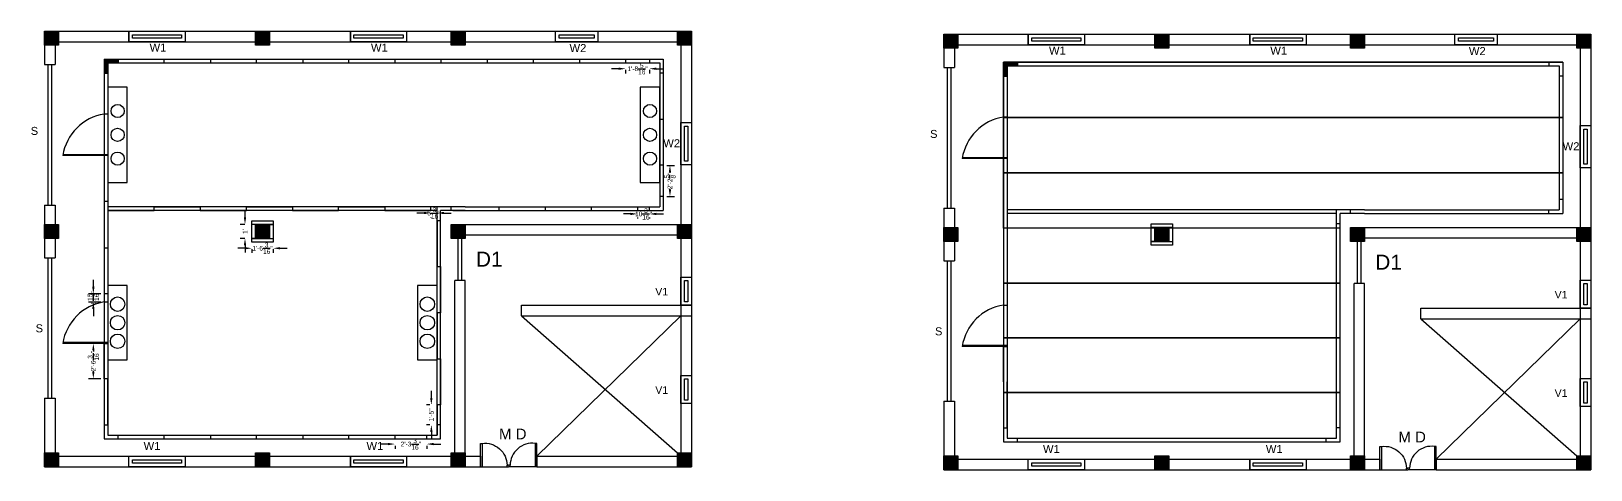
# Model space of a CAD drawing. Header units: millimetres. Extents: x -5757 to 4071, y -90348 to 1709.
# Drawn here: x -200 to 1131, y -1272 to -897 of the extents above; entities that cross this region are included whole.
import ezdxf

# ---------------------------------------------------------------- set-up
doc = ezdxf.new("R2010")
doc.units = ezdxf.units.MM
doc.header["$MEASUREMENT"] = 0
doc.styles.get("Standard").update_dxf_attribs({"font": 'arial.ttf'})
doc.dimstyles.get("Standard").update_dxf_attribs({"dimtxt": 4, "dimasz": 6, "dimexe": 4, "dimexo": 6, "dimgap": 0.09, "dimtad": 0, "dimdec": 4, "dimzin": 0, "dimdsep": 46, "dimlunit": 4, "dimtxsty": 'Standard', "dimcen": 0, "dimclrd": 1, "dimclre": 1, "dimadec": 0, "dimazin": 0, "dimtfac": 1, "dimtdec": 4, "dimtix": 1, "dimtofl": 0, "dimtmove": 2, "dimatfit": 3, "dimfxl": 1, "dimtolj": 1, "dimtzin": 0, "dimarcsym": 1})

# ---------------------------------------------------------------- blocks, each defined once
blk = doc.blocks.new('door')
for p, q in [((365.5, -158.4), (335.5, -158.4)), ((335.5, -158.4), (335.5, -160.4)), ((365.5, -158.4), (365.5, -194.4)), ((335.5, -160.4), (365.5, -160.4)), ((365.5, -192.4), (363.5, -192.4)), ((363.5, -192.4), (363.5, -194.4))]:
    blk.add_line(p, q)
blk.add_arc((363.6, -164.1), 28.3, 172.5859, 269.786)
blk = doc.blocks.new('*D13')
at = {"color": 1, "lineweight": -2, "transparency": 16777216}
for p, q in [((301.4, -929.3), (295.4, -929.3)), ((307.4, -930.3), (307.4, -933.3)), ((327.7, -930.3), (327.7, -933.3)), ((333.7, -929.3), (339.7, -929.3))]:
    blk.add_line(p, q, dxfattribs=at)
at = {"color": 1, "transparency": 16777216}
for points in [[(301.4, -928.3), (301.4, -930.3), (307.4, -929.3)], [(333.7, -928.3), (333.7, -930.3), (327.7, -929.3)]]:
    blk.add_solid(points, dxfattribs=at)
at = {"layer": 'Defpoints', "color": 0, "transparency": 16777216}
for p in [(307.4, -924.3), (327.7, -924.3), (327.7, -929.3)]:
    blk.add_point(p, dxfattribs=at)
at = {"color": 0, "transparency": 16777216, "insert": (317.6, -929.3), "char_height": 4, "attachment_point": 5}
blk.add_mtext('\\A1;1\'-8{\\H1x;\\S5/16;}"', dxfattribs=at)
blk = doc.blocks.new('*D14')
at = {"color": 1, "lineweight": -2, "transparency": 16777216}
for p, q in [((135.2, -1052.5), (129.2, -1052.5)), ((141.2, -1056.2), (141.2, -1056.5)), ((146.4, -1056.2), (146.4, -1056.5)), ((152.4, -1052.5), (158.4, -1052.5))]:
    blk.add_line(p, q, dxfattribs=at)
at = {"color": 1, "transparency": 16777216}
for points in [[(135.2, -1051.5), (135.2, -1053.5), (141.2, -1052.5)], [(152.4, -1051.5), (152.4, -1053.5), (146.4, -1052.5)]]:
    blk.add_solid(points, dxfattribs=at)
at = {"layer": 'Defpoints', "color": 0, "transparency": 16777216}
for p in [(141.2, -1050.2), (146.4, -1050.2), (146.4, -1052.5)]:
    blk.add_point(p, dxfattribs=at)
at = {"color": 0, "transparency": 16777216, "insert": (143.8, -1052.5), "char_height": 4, "attachment_point": 5}
blk.add_mtext('\\A1;5{\\H1x;\\S3/16;}"', dxfattribs=at)
blk = doc.blocks.new('*D15')
at = {"color": 1, "lineweight": -2, "transparency": 16777216}
for p, q in [((311.5, -1053.3), (305.5, -1053.3)), ((317.5, -1056.2), (317.5, -1057.3)), ((327.7, -1056.2), (327.7, -1057.3)), ((333.7, -1053.3), (339.7, -1053.3))]:
    blk.add_line(p, q, dxfattribs=at)
at = {"color": 1, "transparency": 16777216}
for points in [[(311.5, -1052.3), (311.5, -1054.3), (317.5, -1053.3)], [(333.7, -1052.3), (333.7, -1054.3), (327.7, -1053.3)]]:
    blk.add_solid(points, dxfattribs=at)
at = {"layer": 'Defpoints', "color": 0, "transparency": 16777216}
for p in [(317.5, -1050.2), (327.7, -1050.2), (327.7, -1053.3)]:
    blk.add_point(p, dxfattribs=at)
at = {"color": 0, "transparency": 16777216, "insert": (322.6, -1053.3), "char_height": 4, "attachment_point": 5}
blk.add_mtext('\\A1;10{\\H1x;\\S3/16;}"', dxfattribs=at)
blk = doc.blocks.new('*D16')
at = {"color": 1, "lineweight": -2, "transparency": 16777216}
for p, q in [((104.6, -1249.8), (98.6, -1249.8)), ((143.7, -1249.8), (149.7, -1249.8)), ((110.6, -1251.2), (110.6, -1253.8)), ((137.7, -1251.2), (137.7, -1253.8))]:
    blk.add_line(p, q, dxfattribs=at)
at = {"color": 1, "transparency": 16777216}
for points in [[(104.6, -1248.8), (104.6, -1250.8), (110.6, -1249.8)], [(143.7, -1248.8), (143.7, -1250.8), (137.7, -1249.8)]]:
    blk.add_solid(points, dxfattribs=at)
at = {"layer": 'Defpoints', "color": 0, "transparency": 16777216}
for p in [(110.6, -1245.2), (137.7, -1245.2), (137.7, -1249.8)]:
    blk.add_point(p, dxfattribs=at)
at = {"color": 0, "transparency": 16777216, "insert": (124.1, -1249.8), "char_height": 4, "attachment_point": 5}
blk.add_mtext('\\A1;2\'-3{\\H1x;\\S3/16;}"', dxfattribs=at)
blk = doc.blocks.new('*D17')
at = {"color": 1, "lineweight": -2, "transparency": 16777216}
for p, q in [((141.6, -1210.4), (141.6, -1204.4)), ((140.4, -1216.4), (137.6, -1216.4)), ((140.4, -1233.4), (137.6, -1233.4)), ((141.6, -1239.4), (141.6, -1245.4))]:
    blk.add_line(p, q, dxfattribs=at)
at = {"color": 1, "transparency": 16777216}
for points in [[(140.6, -1210.4), (142.6, -1210.4), (141.6, -1216.4)], [(140.6, -1239.4), (142.6, -1239.4), (141.6, -1233.4)]]:
    blk.add_solid(points, dxfattribs=at)
at = {"layer": 'Defpoints', "color": 0, "transparency": 16777216}
for p in [(141.6, -1216.4), (146.4, -1216.4), (146.4, -1233.4)]:
    blk.add_point(p, dxfattribs=at)
at = {"color": 0, "transparency": 16777216, "insert": (141.6, -1224.9), "char_height": 4, "attachment_point": 5, "rotation": 90}
blk.add_mtext('\\A1;1\'-5"', dxfattribs=at)
blk = doc.blocks.new('*D18')
at = {"color": 1, "lineweight": -2, "transparency": 16777216}
for p, q in [((342.4, -1011.8), (349.2, -1011.8)), ((345.2, -1017.8), (345.2, -1018.2)), ((345.2, -1032.4), (345.2, -1032)), ((342.4, -1038.4), (349.2, -1038.4))]:
    blk.add_line(p, q, dxfattribs=at)
at = {"color": 1, "transparency": 16777216}
for points in [[(344.2, -1017.8), (346.2, -1017.8), (345.2, -1011.8)], [(344.2, -1032.4), (346.2, -1032.4), (345.2, -1038.4)]]:
    blk.add_solid(points, dxfattribs=at)
at = {"layer": 'Defpoints', "color": 0, "transparency": 16777216}
for p in [(336.4, -1011.8), (345.2, -1011.8), (336.4, -1038.4)]:
    blk.add_point(p, dxfattribs=at)
at = {"color": 0, "transparency": 16777216, "insert": (345.2, -1025.1), "char_height": 4, "attachment_point": 5, "rotation": 90}
blk.add_mtext('\\A1;2\'-2{\\H1x;\\S5/8;}"', dxfattribs=at)
blk = doc.blocks.new('*D19')
at = {"color": 1, "lineweight": -2, "transparency": 16777216}
for p, q in [((-146.8, -1115.5), (-146.8, -1109.5)), ((-140.4, -1121.5), (-150.8, -1121.5)), ((-140.4, -1128.5), (-150.8, -1128.5)), ((-146.8, -1134.5), (-146.8, -1140.5))]:
    blk.add_line(p, q, dxfattribs=at)
at = {"color": 1, "transparency": 16777216}
for points in [[(-147.8, -1115.5), (-145.8, -1115.5), (-146.8, -1121.5)], [(-147.8, -1134.5), (-145.8, -1134.5), (-146.8, -1128.5)]]:
    blk.add_solid(points, dxfattribs=at)
at = {"layer": 'Defpoints', "color": 0, "transparency": 16777216}
for p in [(-146.8, -1121.5), (-134.4, -1121.5), (-134.4, -1128.5)]:
    blk.add_point(p, dxfattribs=at)
at = {"color": 0, "transparency": 16777216, "insert": (-146.8, -1125), "char_height": 4, "attachment_point": 5, "rotation": 90}
blk.add_mtext('\\A1;6{\\H1x;\\S15/16;}"', dxfattribs=at)
blk = doc.blocks.new('*D20')
at = {"color": 1, "lineweight": -2, "transparency": 16777216}
for p, q in [((-140.4, -1163.9), (-150.8, -1163.9)), ((-146.8, -1169.9), (-146.8, -1170.7)), ((-140.4, -1194), (-150.8, -1194)), ((-146.8, -1188), (-146.8, -1187.2))]:
    blk.add_line(p, q, dxfattribs=at)
at = {"color": 1, "transparency": 16777216}
for points in [[(-147.8, -1169.9), (-145.8, -1169.9), (-146.8, -1163.9)], [(-147.8, -1188), (-145.8, -1188), (-146.8, -1194)]]:
    blk.add_solid(points, dxfattribs=at)
at = {"layer": 'Defpoints', "color": 0, "transparency": 16777216}
for p in [(-146.8, -1163.9), (-134.4, -1163.9), (-134.4, -1194)]:
    blk.add_point(p, dxfattribs=at)
at = {"color": 0, "transparency": 16777216, "insert": (-146.8, -1179), "char_height": 4, "attachment_point": 5, "rotation": 90}
blk.add_mtext('\\A1;2\'-6{\\H1x;\\S3/16;}"', dxfattribs=at)
blk = doc.blocks.new('*D21')
at = {"color": 1, "lineweight": -2, "transparency": 16777216}
for p, q in [((-17.4, -1056.2), (-17.4, -1050.2)), ((-17.6, -1062.2), (-21.4, -1062.2)), ((-17.6, -1074.2), (-21.4, -1074.2)), ((-17.4, -1080.2), (-17.4, -1086.2))]:
    blk.add_line(p, q, dxfattribs=at)
at = {"color": 1, "transparency": 16777216}
for points in [[(-18.4, -1056.2), (-16.4, -1056.2), (-17.4, -1062.2)], [(-18.4, -1080.2), (-16.4, -1080.2), (-17.4, -1074.2)]]:
    blk.add_solid(points, dxfattribs=at)
at = {"layer": 'Defpoints', "color": 0, "transparency": 16777216}
for p in [(-11.6, -1062.2), (-17.4, -1074.2), (-11.6, -1074.2)]:
    blk.add_point(p, dxfattribs=at)
at = {"color": 0, "transparency": 16777216, "insert": (-17.4, -1068.2), "char_height": 4, "attachment_point": 5, "rotation": 90}
blk.add_mtext("\\A1;1'", dxfattribs=at)
blk = doc.blocks.new('*D22')
at = {"color": 1, "lineweight": -2, "transparency": 16777216}
for p, q in [((-17.6, -1082.6), (-23.6, -1082.6)), ((-11.6, -1083.3), (-11.6, -1086.6)), ((6.6, -1083.3), (6.6, -1086.6)), ((12.6, -1082.6), (18.6, -1082.6))]:
    blk.add_line(p, q, dxfattribs=at)
at = {"color": 1, "transparency": 16777216}
for points in [[(-17.6, -1081.6), (-17.6, -1083.6), (-11.6, -1082.6)], [(12.6, -1081.6), (12.6, -1083.6), (6.6, -1082.6)]]:
    blk.add_solid(points, dxfattribs=at)
at = {"layer": 'Defpoints', "color": 0, "transparency": 16777216}
for p in [(-11.6, -1077.3), (6.6, -1077.3), (6.6, -1082.6)]:
    blk.add_point(p, dxfattribs=at)
at = {"color": 0, "transparency": 16777216, "insert": (-2.5, -1082.6), "char_height": 4, "attachment_point": 5}
blk.add_mtext('\\A1;1\'-6{\\H1x;\\S3/16;}"', dxfattribs=at)

msp = doc.modelspace()

# ---------------------------------------------------------------- hatches: boundary and pattern name
h = msp.add_hatch(color=256)
h.dxf.hatch_style = 1
h.paths.add_polyline_path([(-176.46864, -897.22734), (-188.46864, -897.22734), (-188.46864, -909.22734), (-176.46864, -909.22734)])
h = msp.add_hatch(color=256)
h.dxf.hatch_style = 1
h.paths.add_polyline_path([(3.53136, -897.22734), (-8.46864, -897.22734), (-8.46864, -909.22734), (3.53136, -909.22734)])
h = msp.add_hatch(color=256)
h.dxf.hatch_style = 1
h.paths.add_polyline_path([(170.53136, -897.22734), (158.53136, -897.22734), (158.53136, -909.22734), (170.53136, -909.22734)])
h = msp.add_hatch(color=256)
h.dxf.hatch_style = 1
h.paths.add_polyline_path([(363.53136, -897.22734), (351.53136, -897.22734), (351.53136, -909.22734), (363.53136, -909.22734)])
h = msp.add_hatch(color=256)
h.dxf.hatch_style = 1
h.paths.add_polyline_path([(590.91817, -899.80453), (578.91817, -899.80453), (578.91817, -911.80453), (590.91817, -911.80453)])
h = msp.add_hatch(color=256)
h.dxf.hatch_style = 1
h.paths.add_polyline_path([(770.91817, -899.80453), (758.91817, -899.80453), (758.91817, -911.80453), (770.91817, -911.80453)])
h = msp.add_hatch(color=256)
h.dxf.hatch_style = 1
h.paths.add_polyline_path([(937.91817, -899.80453), (925.91817, -899.80453), (925.91817, -911.80453), (937.91817, -911.80453)])
h = msp.add_hatch(color=256)
h.dxf.hatch_style = 1
h.paths.add_polyline_path([(1130.91817, -899.80453), (1118.91817, -899.80453), (1118.91817, -911.80453), (1130.91817, -911.80453)])
h = msp.add_hatch()
h.set_pattern_fill('INSUL', color=256)
h.set_pattern_definition([(360, (2616.26868, -2147.34362), (0, 0.375), []), (360, (2616.26868, -2147.21862), (0, 0.375), [0.125, -0.125]), (360, (2616.26868, -2147.09362), (0, 0.375), [0.125, -0.125])])
h.paths.add_polyline_path([(-134.36864, -924.32734), (-125.65864, -924.32734), (-125.65864, -921.22734), (-137.46864, -921.22734), (-137.46864, -933.03734), (-134.36864, -933.03734)])
h = msp.add_hatch()
h.set_pattern_fill('INSUL', color=256)
h.set_pattern_definition([(360, (3383.6555, -2149.9208), (0, 0.375), []), (360, (3383.6555, -2149.7958), (0, 0.375), [0.125, -0.125]), (360, (3383.6555, -2149.6708), (0, 0.375), [0.125, -0.125])])
h.paths.add_polyline_path([(633.01817, -926.90453), (641.72817, -926.90453), (641.72817, -923.80453), (629.91817, -923.80453), (629.91817, -935.61453), (633.01817, -935.61453)])
h = msp.add_hatch(color=256)
h.dxf.hatch_style = 1
h.paths.add_polyline_path([(-176.46864, -1062.22734), (-188.46864, -1062.22734), (-188.46864, -1074.22734), (-176.46864, -1074.22734)])
h = msp.add_hatch(color=256)
h.dxf.hatch_style = 1
h.paths.add_polyline_path([(3.53136, -1062.22734), (-8.46864, -1062.22734), (-8.46864, -1074.22734), (3.53136, -1074.22734)])
h = msp.add_hatch(color=256)
h.dxf.hatch_style = 1
h.paths.add_polyline_path([(170.53136, -1062.22734), (158.53136, -1062.22734), (158.53136, -1074.22734), (170.53136, -1074.22734)])
h = msp.add_hatch(color=256)
h.dxf.hatch_style = 1
h.paths.add_polyline_path([(363.53136, -1062.22734), (351.53136, -1062.22734), (351.53136, -1074.22734), (363.53136, -1074.22734)])
h = msp.add_hatch(color=256)
h.dxf.hatch_style = 1
h.paths.add_polyline_path([(590.91817, -1064.80453), (578.91817, -1064.80453), (578.91817, -1076.80453), (590.91817, -1076.80453)])
h = msp.add_hatch(color=256)
h.dxf.hatch_style = 1
h.paths.add_polyline_path([(770.91817, -1064.80453), (758.91817, -1064.80453), (758.91817, -1076.80453), (770.91817, -1076.80453)])
h = msp.add_hatch(color=256)
h.dxf.hatch_style = 1
h.paths.add_polyline_path([(937.91817, -1064.80453), (925.91817, -1064.80453), (925.91817, -1076.80453), (937.91817, -1076.80453)])
h = msp.add_hatch(color=256)
h.dxf.hatch_style = 1
h.paths.add_polyline_path([(1130.91817, -1064.80453), (1118.91817, -1064.80453), (1118.91817, -1076.80453), (1130.91817, -1076.80453)])
h = msp.add_hatch(color=256)
h.dxf.hatch_style = 1
h.paths.add_polyline_path([(-176.46864, -1257.22734), (-188.46864, -1257.22734), (-188.46864, -1269.22734), (-176.46864, -1269.22734)])
h = msp.add_hatch(color=256)
h.dxf.hatch_style = 1
h.paths.add_polyline_path([(3.53136, -1257.22734), (-8.46864, -1257.22734), (-8.46864, -1269.22734), (3.53136, -1269.22734)])
h = msp.add_hatch(color=256)
h.dxf.hatch_style = 1
h.paths.add_polyline_path([(170.53136, -1257.22734), (158.53136, -1257.22734), (158.53136, -1269.22734), (170.53136, -1269.22734)])
h = msp.add_hatch(color=256)
h.dxf.hatch_style = 1
h.paths.add_polyline_path([(363.53136, -1257.22734), (351.53136, -1257.22734), (351.53136, -1269.22734), (363.53136, -1269.22734)])
h = msp.add_hatch(color=256)
h.dxf.hatch_style = 1
h.paths.add_polyline_path([(590.91817, -1259.80453), (578.91817, -1259.80453), (578.91817, -1271.80453), (590.91817, -1271.80453)])
h = msp.add_hatch(color=256)
h.dxf.hatch_style = 1
h.paths.add_polyline_path([(770.91817, -1259.80453), (758.91817, -1259.80453), (758.91817, -1271.80453), (770.91817, -1271.80453)])
h = msp.add_hatch(color=256)
h.dxf.hatch_style = 1
h.paths.add_polyline_path([(937.91817, -1259.80453), (925.91817, -1259.80453), (925.91817, -1271.80453), (937.91817, -1271.80453)])
h = msp.add_hatch(color=256)
h.dxf.hatch_style = 1
h.paths.add_polyline_path([(1130.91817, -1259.80453), (1118.91817, -1259.80453), (1118.91817, -1271.80453), (1130.91817, -1271.80453)])

# ---------------------------------------------------------------- linework, layer by layer
for p, q in [((-188.46864, -897.22734), (363.53136, -897.22734)), ((-188.46864, -897.22734), (-188.46864, -925.72734)), ((-179.46864, -897.22734), (-179.46864, -925.72734)), ((-116.46864, -897.22734), (-116.46864, -906.22734)), ((-68.46864, -897.22734), (-68.46864, -906.22734)), ((72.53136, -897.22734), (72.53136, -906.22734)), ((120.53136, -897.22734), (120.53136, -906.22734)), ((354.53136, -897.22734), (354.53136, -1269.22734)), ((363.53136, -897.22734), (363.53136, -1269.22734)), ((578.91817, -899.80453), (1130.91817, -899.80453)), ((578.91817, -899.80453), (578.91817, -928.30453)), ((587.91817, -899.80453), (587.91817, -928.30453)), ((650.91817, -899.80453), (650.91817, -908.80453)), ((698.91817, -899.80453), (698.91817, -908.80453)), ((839.91817, -899.80453), (839.91817, -908.80453)), ((887.91817, -899.80453), (887.91817, -908.80453)), ((1121.91817, -899.80453), (1121.91817, -1271.80453)), ((1130.91817, -899.80453), (1130.91817, -1271.80453)), ((-188.46864, -906.22734), (363.53136, -906.22734)), ((578.91817, -908.80453), (1130.91817, -908.80453)), ((-125.65864, -921.22734), (-125.65864, -924.32734)), ((-125.65864, -924.32734), (-86.28864, -924.32734)), ((-86.28864, -924.32734), (-86.28864, -921.22734)), ((-86.28864, -921.22734), (-46.91864, -921.22734)), ((-46.91864, -921.22734), (-46.91864, -924.32734)), ((-46.91864, -924.32734), (-7.54864, -924.32734)), ((-7.54864, -924.32734), (-7.54864, -921.22734)), ((-7.54864, -921.22734), (31.82136, -921.22734)), ((31.82136, -921.22734), (31.82136, -924.32734)), ((31.82136, -924.32734), (71.19136, -924.32734)), ((71.19136, -924.32734), (71.19136, -921.22734)), ((71.19136, -921.22734), (110.56136, -921.22734)), ((110.56136, -921.22734), (110.56136, -924.32734)), ((110.56136, -924.32734), (149.93136, -924.32734)), ((149.93136, -924.32734), (149.93136, -921.22734)), ((149.93136, -921.22734), (189.30136, -921.22734)), ((189.30136, -921.22734), (189.30136, -924.32734)), ((189.30136, -924.32734), (228.67136, -924.32734)), ((228.67136, -924.32734), (228.67136, -921.22734)), ((228.67136, -921.22734), (268.04136, -921.22734)), ((268.04136, -921.22734), (268.04136, -924.32734)), ((268.04136, -924.32734), (307.41136, -924.32734)), ((307.41136, -924.32734), (307.41136, -921.22734)), ((327.72136, -921.22734), (327.72136, -924.32734)), ((641.72817, -923.80453), (641.72817, -926.90453)), ((1035.42817, -926.90453), (1074.79817, -926.90453)), ((1095.10817, -923.80453), (1095.10817, -926.90453)), ((-137.46864, -933.03734), (-134.36864, -933.03734)), ((339.53136, -933.03734), (336.43136, -933.03734)), ((629.91817, -935.61453), (633.01817, -935.61453)), ((1106.91817, -935.61453), (1103.81817, -935.61453)), ((-137.46864, -966.32734), (-137.46864, -1005.12734)), ((-134.36864, -968.02734), (-137.46864, -968.02734)), ((629.91817, -968.90453), (629.91817, -1007.70453)), ((633.01817, -970.60453), (629.91817, -970.60453)), ((-137.46864, -1003.42734), (-172.86864, -1003.42734)), ((-172.70111, -1002.42734), (-134.36864, -1002.42734)), ((-134.36864, -1003.42734), (-137.46864, -1003.42734)), ((-134.36864, -1003.42734), (-134.36864, -1042.79734)), ((629.91817, -1006.00453), (594.51817, -1006.00453)), ((594.6857, -1005.00453), (633.01817, -1005.00453)), ((633.01817, -1006.00453), (629.91817, -1006.00453)), ((633.01817, -1006.00453), (633.01817, -1045.37453)), ((-188.46864, -1045.72734), (-188.46864, -1090.72734)), ((-179.46864, -1045.72734), (-179.46864, -1090.72734)), ((-134.36864, -1042.79734), (-137.46864, -1042.79734)), ((-137.46864, -1042.79734), (-137.46864, -1082.16734)), ((-134.36864, -1047.12734), (-134.36864, -1050.22734)), ((146.43136, -1050.22734), (146.43136, -1047.12734)), ((146.43136, -1110.22734), (146.43136, -1050.22734)), ((146.43136, -1242.12734), (146.43136, -1050.22734)), ((158.24136, -1047.12734), (158.24136, -1050.22734)), ((170.53136, -1047.12734), (336.43136, -1047.12734)), ((170.53136, -1050.22734), (339.53136, -1050.22734)), ((327.72136, -1050.22734), (327.72136, -1047.12734)), ((339.53136, -1038.41734), (336.43136, -1038.41734)), ((578.91817, -1048.30453), (578.91817, -1093.30453)), ((587.91817, -1048.30453), (587.91817, -1093.30453)), ((629.91817, -1045.37453), (629.91817, -1084.74453)), ((633.01817, -1049.70453), (633.01817, -1052.80453)), ((913.81817, -1052.80453), (913.81817, -1049.70453)), ((925.62817, -1049.70453), (925.62817, -1052.80453)), ((937.91817, -1049.70453), (1103.81817, -1049.70453)), ((1095.10817, -1052.80453), (1095.10817, -1049.70453)), ((1106.91817, -1040.99453), (1103.81817, -1040.99453)), ((6.63136, -1062.22734), (-11.56864, -1062.22734)), ((3.53136, -1062.22734), (6.63136, -1062.22734)), ((146.43136, -1058.93734), (149.53136, -1058.93734)), ((161.53136, -1074.22734), (161.53136, -1062.22734)), ((170.53136, -1074.22734), (170.53136, -1062.22734)), ((170.53136, -1062.22734), (363.53136, -1062.22734)), ((913.81817, -1112.80453), (913.81817, -1052.80453)), ((913.81817, -1244.70453), (913.81817, -1052.80453)), ((913.81817, -1061.51453), (916.91817, -1061.51453)), ((937.91817, -1052.80453), (1106.91817, -1052.80453)), ((-8.46864, -1074.22734), (-11.56864, -1074.22734)), ((-11.56864, -1074.22734), (6.63136, -1074.22734)), ((164.52803, -1110.22734), (164.52803, -1074.22734)), ((167.52803, -1110.22734), (167.52803, -1074.22734)), ((170.53136, -1071.22734), (363.53136, -1071.22734)), ((774.01817, -1064.80453), (755.81817, -1064.80453)), ((758.91817, -1076.80453), (755.81817, -1076.80453)), ((755.81817, -1076.80453), (774.01817, -1076.80453)), ((770.91817, -1064.80453), (774.01817, -1064.80453)), ((928.91817, -1076.80453), (928.91817, -1064.80453)), ((931.91484, -1112.80453), (931.91484, -1076.80453)), ((934.91484, -1112.80453), (934.91484, -1076.80453)), ((937.91817, -1076.80453), (937.91817, -1064.80453)), ((937.91817, -1064.80453), (1130.91817, -1064.80453)), ((937.91817, -1073.80453), (1130.91817, -1073.80453)), ((-137.46864, -1082.16734), (-134.36864, -1082.16734)), ((-134.36864, -1082.16734), (-134.36864, -1121.53734)), ((633.01817, -1084.74453), (633.01817, -1124.11453)), ((146.43136, -1242.12734), (146.43136, -1110.22734)), ((149.53136, -1245.22734), (149.53136, -1110.22734)), ((161.53136, -1269.22734), (161.53136, -1110.22734)), ((170.53136, -1110.22734), (161.53136, -1110.22734)), ((170.53136, -1269.22734), (170.53136, -1110.22734)), ((913.81817, -1244.70453), (913.81817, -1112.80453)), ((916.91817, -1247.80453), (916.91817, -1112.80453)), ((928.91817, -1271.80453), (928.91817, -1112.80453)), ((937.91817, -1112.80453), (928.91817, -1112.80453)), ((937.91817, -1271.80453), (937.91817, -1112.80453)), ((-134.36864, -1121.53734), (-137.46864, -1121.53734)), ((-137.46864, -1128.47734), (-134.36864, -1128.47734)), ((629.91817, -1131.05453), (633.01817, -1131.05453)), ((218.53136, -1140.22734), (218.53136, -1131.22734)), ((218.53136, -1131.22734), (363.53136, -1131.22734)), ((218.53136, -1140.22734), (363.53136, -1140.22734)), ((218.53136, -1140.22734), (351.53136, -1257.22734)), ((354.53136, -1140.22734), (231.53136, -1260.22734)), ((985.91817, -1142.80453), (985.91817, -1133.80453)), ((985.91817, -1133.80453), (1130.91817, -1133.80453)), ((985.91817, -1142.80453), (1130.91817, -1142.80453)), ((985.91817, -1142.80453), (1118.91817, -1259.80453)), ((1121.91817, -1142.80453), (998.91817, -1262.80453)), ((-137.46864, -1163.87734), (-172.86864, -1163.87734)), ((-172.70111, -1162.87734), (-134.36864, -1162.87734)), ((-137.46864, -1163.87734), (-134.36864, -1163.87734)), ((-137.46864, -1194.04734), (-137.46864, -1163.87734)), ((629.91817, -1166.45453), (594.51817, -1166.45453)), ((594.6857, -1165.45453), (633.01817, -1165.45453)), ((629.91817, -1166.45453), (633.01817, -1166.45453)), ((629.91817, -1196.62453), (629.91817, -1166.45453)), ((-134.36864, -1194.04734), (-137.46864, -1194.04734)), ((-134.36864, -1233.41734), (-134.36864, -1194.04734)), ((633.01817, -1235.99453), (633.01817, -1196.62453)), ((-188.46864, -1210.72734), (-188.46864, -1257.22734)), ((-179.46864, -1210.72734), (-179.46864, -1257.22734)), ((578.91817, -1213.30453), (578.91817, -1259.80453)), ((587.91817, -1213.30453), (587.91817, -1259.80453)), ((-137.46864, -1233.41734), (-134.36864, -1233.41734)), ((149.53136, -1233.41734), (146.43136, -1233.41734)), ((629.91817, -1235.99453), (633.01817, -1235.99453)), ((916.91817, -1235.99453), (913.81817, -1235.99453)), ((-125.65864, -1245.22734), (-125.65864, -1242.12734)), ((137.72136, -1245.22734), (137.72136, -1242.12734)), ((641.72817, -1247.80453), (641.72817, -1244.70453)), ((905.10817, -1247.80453), (905.10817, -1244.70453)), ((-188.46864, -1257.22734), (-188.46864, -1269.22734)), ((-188.46864, -1260.22734), (183.53136, -1260.22734)), ((-179.46864, -1257.22734), (-179.46864, -1269.22734)), ((72.53136, -1260.22734), (72.53136, -1269.22734)), ((120.53136, -1260.22734), (120.53136, -1269.22734)), ((183.53136, -1260.22734), (183.53136, -1269.22734)), ((231.53136, -1260.22734), (363.53136, -1260.22734)), ((231.53136, -1260.22734), (231.53136, -1269.22734)), ((578.91817, -1259.80453), (578.91817, -1271.80453)), ((578.91817, -1262.80453), (950.91817, -1262.80453)), ((587.91817, -1259.80453), (587.91817, -1271.80453)), ((839.91817, -1262.80453), (839.91817, -1271.80453)), ((887.91817, -1262.80453), (887.91817, -1271.80453)), ((950.91817, -1262.80453), (950.91817, -1271.80453)), ((998.91817, -1262.80453), (1130.91817, -1262.80453)), ((998.91817, -1262.80453), (998.91817, -1271.80453)), ((-188.46864, -1269.22734), (183.53136, -1269.22734)), ((231.53136, -1269.22734), (363.53136, -1269.22734)), ((578.91817, -1271.80453), (950.91817, -1271.80453)), ((998.91817, -1271.80453), (1130.91817, -1271.80453))]:
    msp.add_line(p, q)
at = {"color": 3}
for p, q in [((-188.46864, -925.72734), (-179.46864, -925.72734)), ((578.91817, -928.30453), (587.91817, -928.30453)), ((-188.46864, -1045.72734), (-179.46864, -1045.72734)), ((578.91817, -1048.30453), (587.91817, -1048.30453)), ((-188.46864, -1090.72734), (-179.46864, -1090.72734)), ((578.91817, -1093.30453), (587.91817, -1093.30453)), ((-188.46864, -1210.72734), (-179.46864, -1210.72734)), ((578.91817, -1213.30453), (587.91817, -1213.30453))]:
    msp.add_line(p, q, dxfattribs=at)
for points in [[(-188.46864, -897.22734), (-176.46864, -897.22734), (-176.46864, -909.22734), (-188.46864, -909.22734)], [(-8.46864, -897.22734), (3.53136, -897.22734), (3.53136, -909.22734), (-8.46864, -909.22734)], [(158.53136, -897.22734), (170.53136, -897.22734), (170.53136, -909.22734), (158.53136, -909.22734)], [(351.53136, -897.22734), (363.53136, -897.22734), (363.53136, -909.22734), (351.53136, -909.22734)], [(578.91817, -899.80453), (590.91817, -899.80453), (590.91817, -911.80453), (578.91817, -911.80453)], [(758.91817, -899.80453), (770.91817, -899.80453), (770.91817, -911.80453), (758.91817, -911.80453)], [(925.91817, -899.80453), (937.91817, -899.80453), (937.91817, -911.80453), (925.91817, -911.80453)], [(1118.91817, -899.80453), (1130.91817, -899.80453), (1130.91817, -911.80453), (1118.91817, -911.80453)], [(1106.91817, -971.04453), (629.91817, -971.04453), (629.91817, -923.80453), (1106.91817, -923.80453)], [(-134.36864, -1026.37234), (-117.83364, -1026.37234), (-117.83364, -945.08234), (-134.36864, -945.08234)], [(319.89636, -1026.37234), (336.43136, -1026.37234), (336.43136, -945.08234), (319.89636, -945.08234)], [(1106.9143, -1018.28453), (629.9143, -1018.28453), (629.9143, -971.04453), (1106.9143, -971.04453)], [(-188.46864, -1062.22734), (-176.46864, -1062.22734), (-176.46864, -1074.22734), (-188.46864, -1074.22734)], [(-11.56864, -1059.12734), (6.63136, -1059.12734), (6.63136, -1077.32734), (-11.56864, -1077.32734)], [(-8.46864, -1062.22734), (3.53136, -1062.22734), (3.53136, -1074.22734), (-8.46864, -1074.22734)], [(158.53136, -1062.22734), (170.53136, -1062.22734), (170.53136, -1074.22734), (158.53136, -1074.22734)], [(351.53136, -1062.22734), (363.53136, -1062.22734), (363.53136, -1074.22734), (351.53136, -1074.22734)], [(755.81817, -1061.70453), (774.01817, -1061.70453), (774.01817, -1079.90453), (755.81817, -1079.90453)], [(578.91817, -1064.80453), (590.91817, -1064.80453), (590.91817, -1076.80453), (578.91817, -1076.80453)], [(629.91817, -1112.29953), (916.91817, -1112.29953), (916.91817, -1065.52453), (629.91817, -1065.52453)], [(758.91817, -1064.80453), (770.91817, -1064.80453), (770.91817, -1076.80453), (758.91817, -1076.80453)], [(925.91817, -1064.80453), (937.91817, -1064.80453), (937.91817, -1076.80453), (925.91817, -1076.80453)], [(1118.91817, -1064.80453), (1130.91817, -1064.80453), (1130.91817, -1076.80453), (1118.91817, -1076.80453)], [(-134.36864, -1177.86734), (-117.83864, -1177.86734), (-117.83864, -1114.48734), (-134.36864, -1114.48734)], [(129.90136, -1177.86734), (146.43136, -1177.86734), (146.43136, -1114.48734), (129.90136, -1114.48734)], [(629.91817, -1159.07453), (916.91817, -1159.07453), (916.91817, -1112.29953), (629.91817, -1112.29953)], [(629.91817, -1205.84953), (916.91817, -1205.84953), (916.91817, -1159.07453), (629.91817, -1159.07453)], [(-188.46864, -1257.22734), (-176.46864, -1257.22734), (-176.46864, -1269.22734), (-188.46864, -1269.22734)], [(-8.46864, -1257.22734), (3.53136, -1257.22734), (3.53136, -1269.22734), (-8.46864, -1269.22734)], [(158.53136, -1257.22734), (170.53136, -1257.22734), (170.53136, -1269.22734), (158.53136, -1269.22734)], [(351.53136, -1257.22734), (363.53136, -1257.22734), (363.53136, -1269.22734), (351.53136, -1269.22734)], [(578.91817, -1259.80453), (590.91817, -1259.80453), (590.91817, -1271.80453), (578.91817, -1271.80453)], [(758.91817, -1259.80453), (770.91817, -1259.80453), (770.91817, -1271.80453), (758.91817, -1271.80453)], [(925.91817, -1259.80453), (937.91817, -1259.80453), (937.91817, -1271.80453), (925.91817, -1271.80453)], [(1118.91817, -1259.80453), (1130.91817, -1259.80453), (1130.91817, -1271.80453), (1118.91817, -1271.80453)]]:
    msp.add_lwpolyline(points, close=True)
at = {"color": 2}
for points in [[(-116.46864, -897.22734), (-68.46864, -897.22734), (-68.46864, -906.22734), (-116.46864, -906.22734)], [(-113.46864, -900.22734), (-71.46864, -900.22734), (-71.46864, -903.22734), (-113.46864, -903.22734)], [(72.53136, -897.22734), (120.53136, -897.22734), (120.53136, -906.22734), (72.53136, -906.22734)], [(75.53136, -900.22734), (117.53136, -900.22734), (117.53136, -903.22734), (75.53136, -903.22734)], [(247.53136, -897.22734), (283.53136, -897.22734), (283.53136, -906.22734), (247.53136, -906.22734)], [(250.53136, -900.22734), (280.53136, -900.22734), (280.53136, -903.22734), (250.53136, -903.22734)], [(650.91817, -899.80453), (698.91817, -899.80453), (698.91817, -908.80453), (650.91817, -908.80453)], [(653.91817, -902.80453), (695.91817, -902.80453), (695.91817, -905.80453), (653.91817, -905.80453)], [(839.91817, -899.80453), (887.91817, -899.80453), (887.91817, -908.80453), (839.91817, -908.80453)], [(842.91817, -902.80453), (884.91817, -902.80453), (884.91817, -905.80453), (842.91817, -905.80453)], [(1014.91817, -899.80453), (1050.91817, -899.80453), (1050.91817, -908.80453), (1014.91817, -908.80453)], [(1017.91817, -902.80453), (1047.91817, -902.80453), (1047.91817, -905.80453), (1017.91817, -905.80453)], [(354.53136, -975.22734), (363.53136, -975.22734), (363.53136, -1011.22734), (354.53136, -1011.22734)], [(357.53136, -978.22734), (360.53136, -978.22734), (360.53136, -1008.22734), (357.53136, -1008.22734)], [(1121.91817, -977.80453), (1130.91817, -977.80453), (1130.91817, -1013.80453), (1121.91817, -1013.80453)], [(1124.91817, -980.80453), (1127.91817, -980.80453), (1127.91817, -1010.80453), (1124.91817, -1010.80453)], [(354.53136, -1107.22734), (363.53136, -1107.22734), (363.53136, -1131.22734), (354.53136, -1131.22734)], [(357.53136, -1110.22734), (360.53136, -1110.22734), (360.53136, -1128.22734), (357.53136, -1128.22734)], [(1121.91817, -1109.80453), (1130.91817, -1109.80453), (1130.91817, -1133.80453), (1121.91817, -1133.80453)], [(1124.91817, -1112.80453), (1127.91817, -1112.80453), (1127.91817, -1130.80453), (1124.91817, -1130.80453)], [(354.53136, -1191.22734), (363.53136, -1191.22734), (363.53136, -1215.22734), (354.53136, -1215.22734)], [(357.53136, -1194.22734), (360.53136, -1194.22734), (360.53136, -1212.22734), (357.53136, -1212.22734)], [(1121.91817, -1193.80453), (1130.91817, -1193.80453), (1130.91817, -1217.80453), (1121.91817, -1217.80453)], [(1124.91817, -1196.80453), (1127.91817, -1196.80453), (1127.91817, -1214.80453), (1124.91817, -1214.80453)], [(-116.46864, -1260.22734), (-68.46864, -1260.22734), (-68.46864, -1269.22734), (-116.46864, -1269.22734)], [(-113.46864, -1263.22734), (-71.46864, -1263.22734), (-71.46864, -1266.22734), (-113.46864, -1266.22734)], [(72.53136, -1260.22734), (120.53136, -1260.22734), (120.53136, -1269.22734), (72.53136, -1269.22734)], [(75.53136, -1263.22734), (117.53136, -1263.22734), (117.53136, -1266.22734), (75.53136, -1266.22734)], [(650.91817, -1262.80453), (698.91817, -1262.80453), (698.91817, -1271.80453), (650.91817, -1271.80453)], [(839.91817, -1262.80453), (887.91817, -1262.80453), (887.91817, -1271.80453), (839.91817, -1271.80453)], [(653.91817, -1265.80453), (695.91817, -1265.80453), (695.91817, -1268.80453), (653.91817, -1268.80453)], [(842.91817, -1265.80453), (884.91817, -1265.80453), (884.91817, -1268.80453), (842.91817, -1268.80453)]]:
    msp.add_lwpolyline(points, close=True, dxfattribs=at)
at = {"color": 3}
for points in [[(-185.46864, -1045.72734), (-185.46864, -925.72734)], [(-182.46864, -925.72734), (-182.46864, -1045.72734)], [(581.91817, -1048.30453), (581.91817, -928.30453)], [(584.91817, -928.30453), (584.91817, -1048.30453)], [(-185.46864, -1210.72734), (-185.46864, -1090.72734)], [(-182.46864, -1090.72734), (-182.46864, -1210.72734)], [(581.91817, -1213.30453), (581.91817, -1093.30453)], [(584.91817, -1093.30453), (584.91817, -1213.30453)]]:
    msp.add_lwpolyline(points, dxfattribs=at)
for points in [[(-137.46864, -921.22734), (-137.46864, -1245.22734)], [(-137.46864, -921.22734), (339.53136, -921.22734)], [(-134.36864, -924.32734), (-134.36864, -1047.12734)], [(-134.36864, -924.32734), (336.43136, -924.32734)], [(336.43136, -924.32734), (336.43136, -1047.12734)], [(339.53136, -921.22734), (339.53136, -1050.22734)], [(629.91817, -923.80453), (629.9143, -971.04453), (1106.91817, -971.04453)], [(629.91817, -923.80453), (629.91817, -1247.80453)], [(1106.91817, -923.80453), (629.91817, -923.80453)], [(633.01817, -926.90453), (633.01817, -1049.70453)], [(633.01817, -926.90453), (1103.81817, -926.90453)], [(1103.81817, -926.90453), (1103.81817, -1049.70453)], [(1106.91817, -923.80453), (1106.91817, -1052.80453)], [(-137.46864, -933.03734), (-137.46864, -972.40734)], [(336.43136, -933.03734), (336.43136, -972.40734), (339.53136, -972.40734), (339.53136, -1011.77734), (336.43136, -1011.77734), (336.43136, -1047.12734)], [(629.91817, -935.61453), (629.91817, -974.98453)], [(916.91817, -1065.52453), (629.9143, -1065.52453), (629.9143, -1018.28453), (1106.9143, -1018.28453), (1106.9143, -1052.80453)], [(146.43136, -1047.12734), (-134.36864, -1047.12734)], [(-134.36864, -1050.22734), (-94.99864, -1050.22734), (-94.99864, -1047.12734), (-55.62864, -1047.12734), (-55.62864, -1050.22734), (-16.25864, -1050.22734), (-16.25864, -1047.12734), (23.11136, -1047.12734), (23.11136, -1050.22734), (62.48136, -1050.22734), (62.48136, -1047.12734), (101.85136, -1047.12734), (101.85136, -1050.22734), (141.22136, -1050.22734), (141.22136, -1047.12734)], [(-134.36864, -1050.22734), (-134.36864, -1242.12734)], [(146.43136, -1050.22734), (-134.36864, -1050.22734)], [(149.53136, -1047.12734), (146.43136, -1047.12734)], [(170.53136, -1047.12734), (149.53136, -1047.12734)], [(149.53136, -1110.22734), (149.53136, -1050.22734)], [(170.53136, -1050.22734), (149.53136, -1050.22734)], [(160.03136, -1050.22734), (199.40136, -1050.22734), (199.40136, -1047.12734), (238.77136, -1047.12734), (238.77136, -1050.22734), (278.14136, -1050.22734), (278.14136, -1047.12734), (317.51136, -1047.12734), (317.51136, -1050.22734), (339.53136, -1050.22734)], [(913.81817, -1049.70453), (633.01817, -1049.70453)], [(916.91817, -1049.70453), (913.81817, -1049.70453)], [(937.91817, -1049.70453), (916.91817, -1049.70453)], [(146.43136, -1058.93734), (146.43136, -1098.30734), (149.53136, -1098.30734), (149.53136, -1137.67734), (146.43136, -1137.67734), (146.43136, -1177.04734), (149.53136, -1177.04734), (149.53136, -1216.41734), (146.43136, -1216.41734), (146.43136, -1242.12734)], [(633.01817, -1052.80453), (633.01817, -1244.70453)], [(913.81817, -1052.80453), (633.01817, -1052.80453)], [(916.91817, -1112.80453), (916.91817, -1052.80453)], [(937.91817, -1052.80453), (916.91817, -1052.80453)], [(629.91817, -1065.05953), (629.91817, -1112.29953), (916.91817, -1112.29953)], [(937.91817, -1065.52453), (925.91817, -1065.52453)], [(916.91817, -1247.80453), (916.91817, -1205.84953), (629.91817, -1205.84953), (629.91817, -1247.80453)], [(-137.46864, -1245.22734), (149.53136, -1245.22734)], [(-134.36864, -1242.12734), (146.43136, -1242.12734)], [(-125.65864, -1245.22734), (-86.28864, -1245.22734), (-86.28864, -1242.12734), (-46.91864, -1242.12734), (-46.91864, -1245.22734), (-7.54864, -1245.22734), (-7.54864, -1242.12734), (31.82136, -1242.12734), (31.82136, -1245.22734), (71.19136, -1245.22734), (71.19136, -1242.12734), (110.56136, -1242.12734), (110.56136, -1245.22734), (149.53136, -1245.22734)], [(629.91817, -1247.80453), (916.91817, -1247.80453)], [(633.01817, -1244.70453), (913.81817, -1244.70453)]]:
    msp.add_lwpolyline(points)
for centre, radius in [((-126.10114, -965.40484), 5.61682), ((328.16386, -965.40484), 5.61682), ((-126.10114, -985.72734), 5.61682), ((328.16386, -985.72734), 5.61682), ((-126.10114, -1006.04984), 5.61682), ((328.16386, -1006.04984), 5.61682), ((-126.10364, -1130.33234), 6.1855), ((138.16636, -1130.33234), 6.1855), ((-126.10364, -1146.17734), 6.1855), ((138.16636, -1146.17734), 6.1855), ((-126.10364, -1162.02234), 6.1855), ((138.16636, -1162.02234), 6.1855)]:
    msp.add_circle(centre, radius)
for centre in [(-130.96193, -1009.93406), (636.42488, -1012.51124), (-130.96193, -1170.38406), (636.42488, -1172.96124)]:
    msp.add_arc(centre, 42.40884, 98.82565181, 171.17434819)

# ---------------------------------------------------------------- block references
at = {"color": 6, "yscale": 0.6666666666666666, "zscale": 0.6666666666666666}
for p, xscale, rotation in [((77.92011, -1025.57105), -0.6666666666666666, 90), ((337.14261, -1025.57105), 0.6666666666666666, 270), ((845.30691, -1028.14824), -0.6666666666666666, 90), ((1104.52942, -1028.14824), 0.6666666666666666, 270)]:
    msp.add_blockref('door', p, dxfattribs=dict(at, xscale=xscale, rotation=rotation))

# ---------------------------------------------------------------- texts
for s, height, p in [('W1', 6.82668, (-98.79952, -914.63297)), ('W1', 6.82668, (90.06599, -914.74228)), ('W2', 6.82668, (259.5257, -915.05865)), ('W1', 6.82668, (668.58729, -917.21015)), ('W1', 6.82668, (857.4528, -917.31947)), ('W2', 6.82668, (1026.91251, -917.63583)), ('S', 6.82668, (-200.2667, -985.80177)), ('S', 6.82668, (567.12011, -988.37896)), ('W2', 6.82668, (339.53136, -996.3215)), ('W2', 6.82668, (1106.91817, -998.89869)), ('D1', 12.751706, (179.59375, -1098.26257)), ('D1', 12.751706, (946.98055, -1100.83975)), ('V1', 6.456626, (332.65798, -1122.87975)), ('V1', 6.456626, (1100.04479, -1125.45694)), ('S', 6.82668, (-196.07381, -1154.35834)), ('S', 6.82668, (571.313, -1156.93552)), ('V1', 6.456626, (332.65798, -1206.91707)), ('V1', 6.456626, (1100.04479, -1209.49426)), ('M D', 9.164999, (199.34631, -1245.78345)), ('W1', 6.82668, (-103.8914, -1254.86547)), ('W1', 6.82668, (86.27691, -1254.86547)), ('W1', 6.82668, (663.4954, -1257.44266)), ('W1', 6.82668, (853.66371, -1257.44266)), ('M D', 9.164999, (966.73311, -1248.36063))]:
    msp.add_text(s, height=height).set_placement(p)

# ---------------------------------------------------------------- dimensions: what is measured, and where the dimension line sits
for base, p1, p2, picture, middle in [((327.72136, -929.33465), (307.41136, -924.32734), (327.72136, -924.32734), '*D13', (317.56636, -929.33465)), ((146.43136, -1052.50766), (141.22136, -1050.22734), (146.43136, -1050.22734), '*D14', (143.82636, -1052.50766)), ((327.72136, -1053.28044), (317.51136, -1050.22734), (327.72136, -1050.22734), '*D15', (322.61636, -1053.28044)), ((6.63136, -1082.58665), (-11.56864, -1077.32734), (6.63136, -1077.32734), '*D22', (-2.46864, -1082.58665)), ((137.72136, -1249.76435), (110.56136, -1245.22734), (137.72136, -1245.22734), '*D16', (124.14136, -1249.76435))]:
    dim = msp.add_linear_dim(base=base, p1=p1, p2=p2, dimstyle='Standard')
    dim.commit()
    dim.dimension.update_dxf_attribs({"geometry": picture, "text_midpoint": middle})
dim = msp.add_aligned_dim(p1=(336.43136, -1038.41734), p2=(336.43136, -1011.77734), distance=-8.78931, dimstyle='Standard')
dim.commit()
dim.dimension.update_dxf_attribs({"geometry": '*D18', "text_midpoint": (345.22067, -1025.09734)})
for base, p1, p2, picture, middle in [((-17.38778, -1074.22734), (-11.56864, -1062.22734), (-11.56864, -1074.22734), '*D21', (-17.38778, -1068.22734)), ((-146.81106, -1121.53734), (-134.36864, -1128.47734), (-134.36864, -1121.53734), '*D19', (-146.81106, -1125.00734)), ((-146.84985, -1163.87734), (-134.36864, -1194.04734), (-134.36864, -1163.87734), '*D20', (-146.84985, -1178.96234)), ((141.6023, -1216.41734), (146.43136, -1233.41734), (146.43136, -1216.41734), '*D17', (141.6023, -1224.91734))]:
    dim = msp.add_linear_dim(base=base, p1=p1, p2=p2, angle=90, dimstyle='Standard')
    dim.commit()
    dim.dimension.update_dxf_attribs({"geometry": picture, "text_midpoint": middle})

doc.saveas('drawing.dxf')
